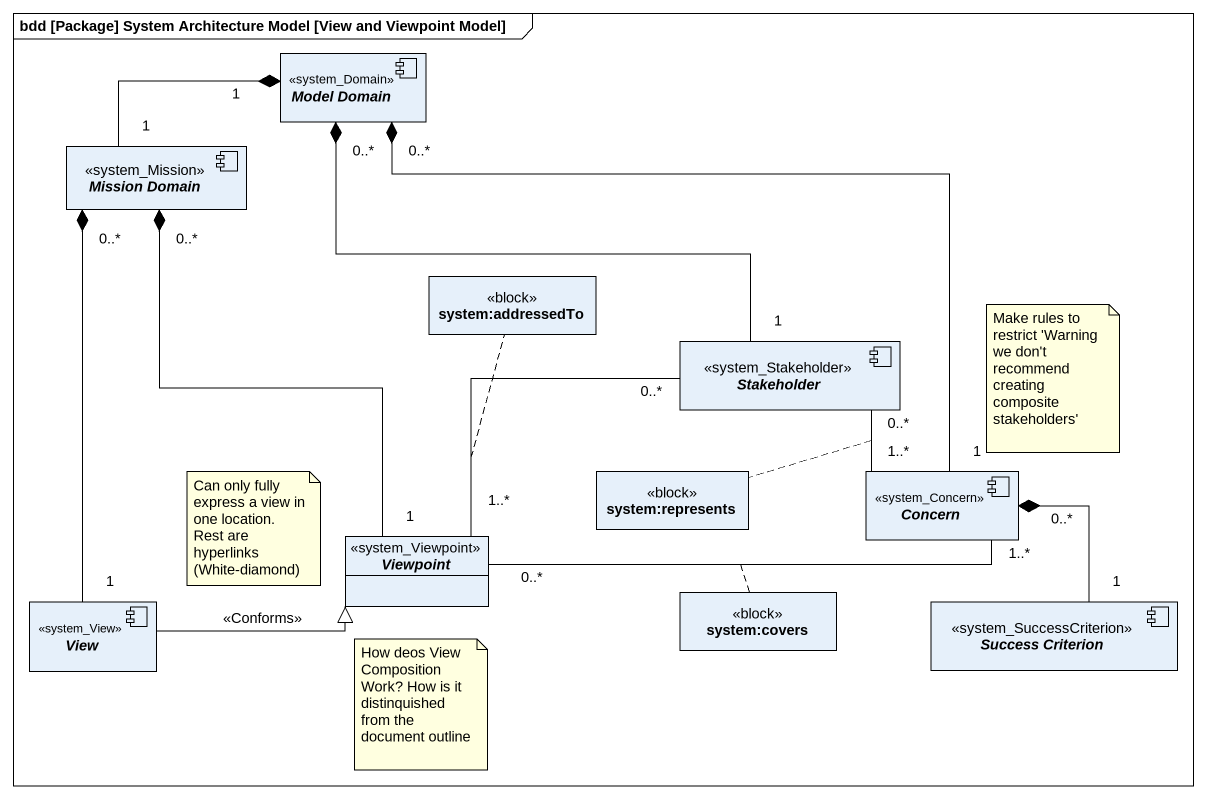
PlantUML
@startuml
mainframe bdd [Package] System Architecture Model [View and Viewpoint Model]
allowmixing
hide circle
hide empty members
component "Model Domain" as Model_Domain <<system_Domain>>
component "Mission Domain" as Mission_Domain <<system_Mission>>
class "system:addressedTo" as system_addressedTo <<block>>
component Stakeholder <<system_Stakeholder>>
class "system:represents" as system_represents <<block>>
component Concern <<system_Concern>>
abstract class Viewpoint <<system_Viewpoint>>
component View <<system_View>>
class "system:covers" as system_covers <<block>>
component "Success Criterion" as Success_Criterion <<system_SuccessCriterion>>
Model_Domain "1" *-left- "1" Mission_Domain
Model_Domain "0..*" *-- "1" Stakeholder
Model_Domain "0..*" *-- "1" Concern
Mission_Domain "0..*" *-- "1" Viewpoint
Mission_Domain "0..*" *-- "1" View
Stakeholder "0..*" -- "1..*" Concern
Concern "0..*" *-- "1" Success_Criterion
Viewpoint "1..*" -right- "0..*" Stakeholder
Viewpoint "0..*" -right- "1..*" Concern
View -right-|> Viewpoint : <<Conforms>>
note as N1
  Make rules to restrict 'Warning we don't recommend creating composite stakeholders'
end note
note as N2
  Can only fully express a view in one location. Rest are hyperlinks (White-diamond)
end note
note as N3
  How deos View Composition Work? How is it distinquished from the document outline
end note
@enduml
